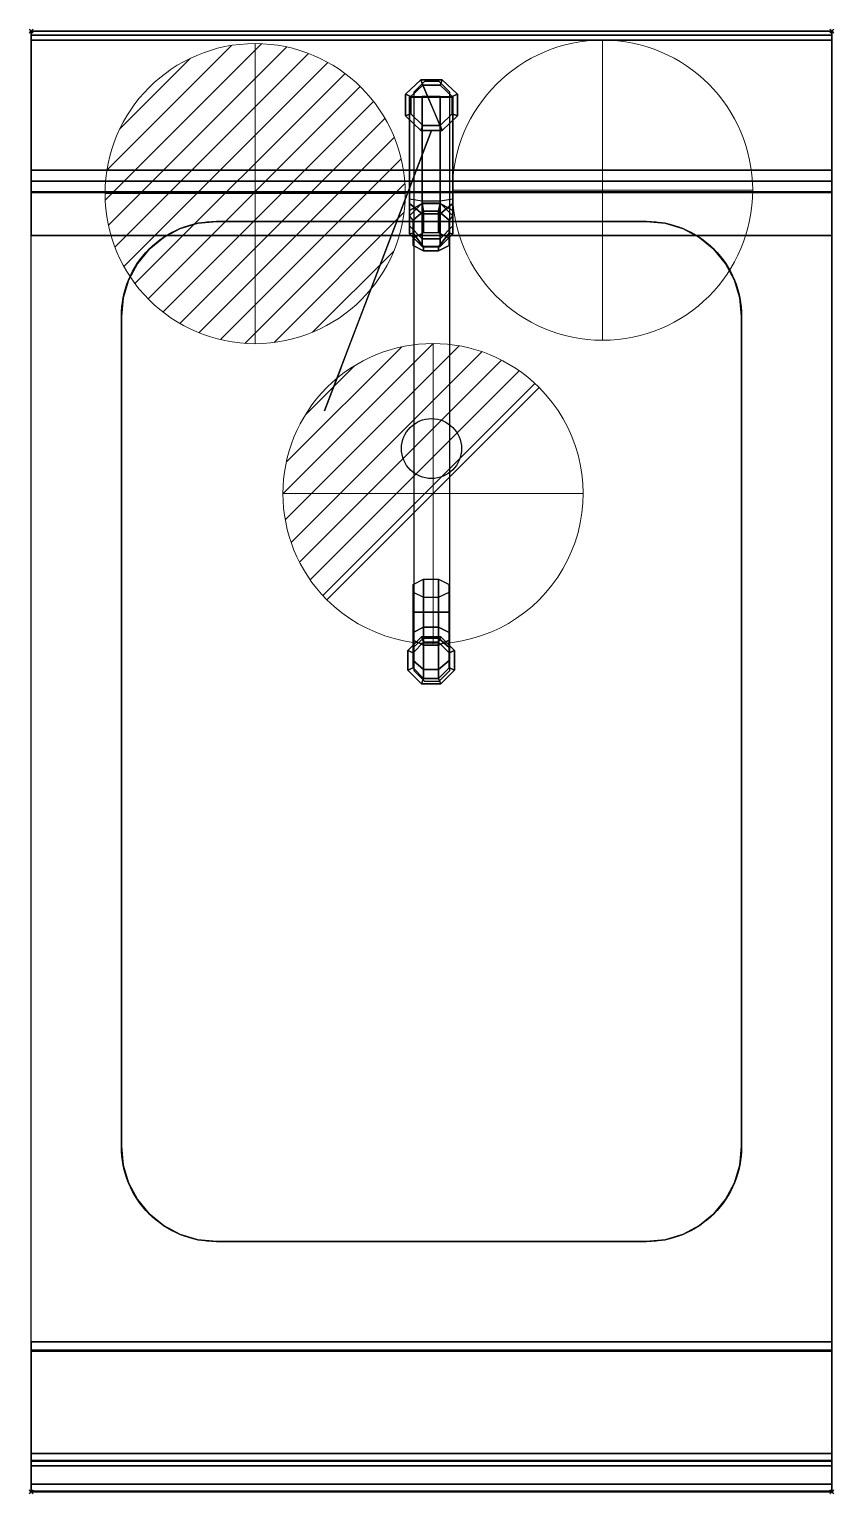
# Model space of a CAD drawing. Extents: x -1 to 401, y -731 to 1.
import ezdxf

# ---------------------------------------------------------------- set-up
doc = ezdxf.new("R2010")
doc.units = 0
doc.header["$PDMODE"] = 35
doc.layers.get('0').update_dxf_attribs({"lineweight": 13})
for name, color, linetype in [('IQ_200_2D', 1, 'Continuous'), ('IQ_200_3D', 1, 'Continuous'), ('IQ_204_2D', 7, 'Continuous'), ('IQ_204_3D', 7, 'Continuous'), ('IQ_INS_3D', 3, 'Continuous')]:
    doc.layers.add(name, color=color, linetype=linetype)
for name, color, linetype, lineweight in [('IQ_CON_COLDWATER_INT', 7, 'Continuous', 13), ('IQ_CON_DRAIN_INT', 7, 'Continuous', 13), ('IQ_CON_HOTWATER_INT', 7, 'Continuous', 13)]:
    doc.layers.add(name, color=color, linetype=linetype, lineweight=lineweight)

# ---------------------------------------------------------------- blocks, each defined once
blk = doc.blocks.new('ELECTROLUX-MC7-BODY400X250')
at = {"layer": 'IQ_200_2D'}
for p, q in [((0, 0), (400, 0)), ((0, -655), (0, 0)), ((400, 0), (400, -655))]:
    blk.add_line(p, q, dxfattribs=at)
at = {"layer": 'IQ_200_3D'}
for points, invisible_edges in [([(0, -0.34, 912.22), (0, 0, 910.5), (400, 0, 910.5), (400, -0.34, 912.22)], 8), ([(0, 0, 902.7), (0, -0.13, 901.81), (400, -0.13, 901.81), (400, 0, 902.7)], 2), ([(0, -0.13, 901.81), (0, -0.54, 901.01), (400, -0.54, 901.01), (400, -0.13, 901.81)], 10), ([(0, -1.32, 913.68), (0, -0.34, 912.22), (400, -0.34, 912.22), (400, -1.32, 913.68)], 10), ([(0, -0.54, 901.01), (0, -1.19, 900.39), (400, -1.19, 900.39), (400, -0.54, 901.01)], 10), ([(0, -1.19, 900.39), (0, -2, 900), (400, -2, 900), (400, -1.19, 900.39)], 8), ([(0, -2.78, 914.66), (0, -1.32, 913.68), (400, -1.32, 913.68), (400, -2.78, 914.66)], 10), ([(0, -655, 650), (0, -655, 900), (0, -2, 900), (0, -102, 724)], 12), ([(0, -2, 900), (0, -2, 724), (0, -102, 724)], 8), ([(0, -4.5, 915), (0, -2.78, 914.66), (400, -2.78, 914.66), (400, -4.5, 915)], 2), ([(400, -655, 650), (400, -102, 724), (400, -2, 900), (400, -655, 900)], 3), ([(400, -2, 900), (400, -2, 724), (400, -102, 724)], 8), ([(0, -71.6, 914.58), (0, -69.5, 915), (400, -69.5, 915), (400, -71.6, 914.58)], 8), ([(0, -73.39, 913.39), (0, -71.6, 914.58), (400, -71.6, 914.58), (400, -73.39, 913.39)], 10), ([(0, -74.58, 911.6), (0, -73.39, 913.39), (400, -73.39, 913.39), (400, -74.58, 911.6)], 10), ([(0, -75, 909.5), (0, -74.58, 911.6), (400, -74.58, 911.6), (400, -75, 909.5)], 2), ([(0, -75.45, 903.59), (0, -75, 905.7), (400, -75, 905.7), (400, -75.45, 903.59)], 8), ([(0, -76.64, 901.78), (0, -75.45, 903.59), (400, -75.45, 903.59), (400, -76.64, 901.78)], 10), ([(0, -78.4, 900.53), (0, -76.64, 901.78), (400, -76.64, 901.78), (400, -78.4, 900.53)], 10), ([(0, -80.5, 900), (0, -78.4, 900.53), (400, -78.4, 900.53), (400, -80.5, 900)], 2), ([(0, -102, 724), (0, -655, 650), (0, -102, 650)], 1), ([(400, -102, 724), (400, -655, 650), (400, -102, 650)], 1)]:
    blk.add_3dface(points, dxfattribs=dict(at, invisible_edges=invisible_edges))
for points in [[(0, 0, 910.5), (0, 0, 902.7), (400, 0, 902.7), (400, 0, 910.5)], [(0, -2, 724), (0, -2, 900), (400, -2, 900), (400, -2, 724)], [(0, -2, 724), (0, -102, 724), (400, -102, 724), (400, -2, 724)], [(0, -69.5, 915), (0, -4.5, 915), (400, -4.5, 915), (400, -69.5, 915)], [(0, -75, 905.7), (0, -75, 909.5), (400, -75, 909.5), (400, -75, 905.7)], [(0, -655, 650), (0, -102, 650), (400, -102, 650), (400, -655, 650)], [(0, -102, 650), (400, -102, 650), (400, -102, 724), (0, -102, 724)], [(0, -655, 650), (400, -655, 650), (400, -655, 900), (0, -655, 900)]]:
    blk.add_3dface(points, dxfattribs=at)
at = {"layer": 'IQ_204_2D'}
blk.add_line((0, -80), (400, -80), dxfattribs=at)
at = {"layer": 'IQ_INS_3D'}
for p in [(0, 0), (400, 0)]:
    blk.add_point(p, dxfattribs=at)
blk = doc.blocks.new('ELECTROLUX-MC-CRUSCOTTO400')
at = {"layer": 'IQ_200_2D'}
for p, q in [((0, 0), (0, -75)), ((400, 0), (400, -75)), ((0, -75), (400, -75))]:
    blk.add_line(p, q, dxfattribs=at)
at = {"layer": 'IQ_200_3D'}
for points in [[(0, -55.83, 654.41), (0, 0, 660.54), (400, 0, 660.54), (400, -55.83, 654.41)], [(0, 0, 660.54), (0, 0, 900), (400, 0, 900), (400, 0, 660.54)], [(0, 0, 900), (0, -62, 900), (400, -62, 900), (400, 0, 900)], [(0, -4.32, 810.26), (0, -59.37, 692.2), (400, -59.37, 692.2), (400, -4.32, 810.26)], [(0, -71.19, 877.81), (0, -4.82, 813.08), (400, -4.82, 813.08), (400, -71.19, 877.81)], [(0, -59.7, 690.72), (0, -59.7, 657.89), (400, -59.7, 657.89), (400, -59.7, 690.72)], [(0, -74.75, 884.46), (0, -71.19, 877.81), (400, -71.19, 877.81), (400, -74.75, 884.46)]]:
    blk.add_3dface(points, dxfattribs=at)
for points, invisible_edges in [([(0, -4.12, 811.75), (0, -4.1, 810.99), (400, -4.1, 810.99), (400, -4.12, 811.75)], 10), ([(0, -4.1, 810.99), (0, -4.32, 810.26), (400, -4.32, 810.26), (400, -4.1, 810.99)], 8), ([(0, -4.36, 812.47), (0, -4.12, 811.75), (400, -4.12, 811.75), (400, -4.36, 812.47)], 10), ([(0, -4.82, 813.08), (0, -4.36, 812.47), (400, -4.36, 812.47), (400, -4.82, 813.08)], 2), ([(0, -57.28, 654.56), (0, -55.83, 654.41), (400, -55.83, 654.41), (400, -57.28, 654.56)], 8), ([(0, -58.54, 655.29), (0, -57.28, 654.56), (400, -57.28, 654.56), (400, -58.54, 655.29)], 10), ([(0, -59.4, 656.46), (0, -58.54, 655.29), (400, -58.54, 655.29), (400, -59.4, 656.46)], 10), ([(0, -59.37, 692.2), (0, -59.51, 691.85), (400, -59.51, 691.85), (400, -59.37, 692.2)], 2), ([(0, -59.7, 657.89), (0, -59.4, 656.46), (400, -59.4, 656.46), (400, -59.7, 657.89)], 2), ([(0, -59.51, 691.85), (0, -59.62, 691.48), (400, -59.62, 691.48), (400, -59.51, 691.85)], 10), ([(0, -59.62, 691.48), (0, -59.68, 691.11), (400, -59.68, 691.11), (400, -59.62, 691.48)], 10), ([(0, -59.68, 691.11), (0, -59.7, 690.72), (400, -59.7, 690.72), (400, -59.68, 691.11)], 8), ([(0, -62, 900), (0, -69.22, 897.81), (400, -69.22, 897.81), (400, -62, 900)], 2), ([(0, -69.22, 897.81), (0, -74.01, 891.97), (400, -74.01, 891.97), (400, -69.22, 897.81)], 10), ([(0, -74.01, 891.97), (0, -74.75, 884.46), (400, -74.75, 884.46), (400, -74.01, 891.97)], 8)]:
    blk.add_3dface(points, dxfattribs=dict(at, invisible_edges=invisible_edges))
at = {"layer": 'IQ_INS_3D'}
for p in [(0, -75), (400, -75)]:
    blk.add_point(p, dxfattribs=at)
blk = doc.blocks.new('*X5')
at = {"color": 0}
for p, q in [((313.993, 2209.039), (321.505, 2216.552)), ((314.108, 2207.74), (322.804, 2216.436)), ((314.158, 2210.619), (319.926, 2216.386)), ((314.399, 2206.617), (323.928, 2216.145)), ((314.821, 2205.625), (324.919, 2215.723)), ((315.101, 2212.976), (317.568, 2215.443)), ((315.354, 2204.743), (325.801, 2215.191)), ((315.985, 2203.96), (326.584, 2214.559))]:
    blk.add_line(p, q, dxfattribs=at)
blk = doc.blocks.new('DRAIN')
blk.add_line((-2.121, -2.121), (2.121, 2.121))
at = {"extrusion": (-1, 0, 0)}
blk.add_line((0, 2.121, -2.121), (0, -2.121, 2.121), dxfattribs=at)
at = {"extrusion": (0, -1, 0)}
blk.add_line((-2.121, 0, -2.121), (2.121, 0, 2.121), dxfattribs=at)
for start, end in [(45, 225), (225, 45)]:
    blk.add_arc((0, 0), 3, start, end)
at = {"extrusion": (-1, 0, 0)}
for start, end in [(45, 225), (225, 45)]:
    blk.add_arc((0, 0), 3, start, end, dxfattribs=at)
at = {"extrusion": (0, -1, 0)}
for start, end in [(45, 225), (225, 45)]:
    blk.add_arc((0, 0), 3, start, end, dxfattribs=at)
at = {"xscale": 0.4000000000000909, "yscale": 0.4000000000000909, "zscale": 0.4000000000000909}
blk.add_blockref('*X5', (-128.597, -883.621), dxfattribs=at)
at = {"extrusion": (-1, 0, 0), "xscale": 0.3999999999999773, "yscale": 0.3999999999999773, "zscale": 0.3999999999999773}
blk.add_blockref('*X5', (-128.597, -883.621), dxfattribs=at)
at = {"extrusion": (0, -1, 0), "xscale": 0.4000000000000909, "yscale": 0.4000000000000909, "zscale": 0.4000000000000909}
blk.add_blockref('*X5', (-128.597, -883.621), dxfattribs=at)
blk = doc.blocks.new('COLDWATER')
blk.add_circle((0, 0), 3)
at = {"extrusion": (-1, 0, 0)}
blk.add_circle((0, 0), 3, dxfattribs=at)
at = {"extrusion": (0, -1, 0)}
blk.add_circle((0, 0), 3, dxfattribs=at)
blk = doc.blocks.new('*X8')
at = {"color": 0}
for p, q in [((134.076, 2208.727), (141.893, 2216.545)), ((134.162, 2210.227), (140.393, 2216.459)), ((134.237, 2207.474), (143.147, 2216.384)), ((134.56, 2206.383), (144.238, 2216.061)), ((134.798, 2212.278), (138.342, 2215.822)), ((135.008, 2205.417), (145.203, 2215.612)), ((135.564, 2204.558), (146.062, 2215.057)), ((136.217, 2203.797), (146.823, 2214.403)), ((136.965, 2203.131), (147.489, 2213.655)), ((137.81, 2202.562), (148.059, 2212.811)), ((138.76, 2202.097), (148.523, 2211.861)), ((139.832, 2201.755), (148.865, 2210.788)), ((141.06, 2201.569), (149.052, 2209.561)), ((142.517, 2201.612), (149.009, 2208.104)), ((144.444, 2202.124), (148.496, 2206.177))]:
    blk.add_line(p, q, dxfattribs=at)
blk = doc.blocks.new('HOTWATER')
for p, q in [((0, 0, -3), (0, 0, -3)), ((3, 0), (3, 0))]:
    blk.add_line(p, q)
blk.add_circle((0, 0), 3)
at = {"extrusion": (-1, 0, 0)}
blk.add_circle((0, 0), 3, dxfattribs=at)
at = {"extrusion": (0, -1, 0)}
blk.add_circle((0, 0), 3, dxfattribs=at)
at = {"xscale": 0.4000000000000909, "yscale": 0.4000000000000909, "zscale": 0.4000000000000909}
blk.add_blockref('*X8', (-56.628, -883.621), dxfattribs=at)
at = {"extrusion": (-1, 0, 0), "xscale": 0.3999999999999773, "yscale": 0.3999999999999773, "zscale": 0.3999999999999773}
blk.add_blockref('*X8', (-56.628, -883.621), dxfattribs=at)
at = {"extrusion": (0, -1, 0), "xscale": 0.4000000000000909, "yscale": 0.4000000000000909, "zscale": 0.4000000000000909}
blk.add_blockref('*X8', (-56.628, -883.621), dxfattribs=at)

msp = doc.modelspace()

# ---------------------------------------------------------------- linework, layer by layer
at = {"layer": 'IQ_200_3D', "extrusion": (-1, 0, 0)}
for p, q in [((205.37, -49.67, 966.63), (194.63, -24.33, 966.59)), ((205.37, -49.67, 971.52), (194.63, -24.33, 971.48)), ((204.29, -47.14, 969.21), (195.71, -26.86, 969.18))]:
    msp.add_line(p, q, dxfattribs=at)
at = {"layer": 'IQ_200_3D', "extrusion": (0, -0.866025, 0.5), "elevation": 586.36}
msp.add_lwpolyline([(190.81, 808.88), (190.81, 801.43), (196.08, 796.15), (203.53, 796.15), (208.81, 801.43), (208.81, 808.88), (203.53, 814.15), (196.08, 814.15)], close=True, dxfattribs=at)
at = {"layer": 'IQ_200_3D'}
for points in [[(194.63, -24.33, 966.59), (194.63, -24.33, 914.98), (187.04, -31.49, 914.97), (187.04, -31.49, 966.58)], [(194.63, -24.33, 966.59), (187.04, -31.49, 966.58), (189.63, -32.59, 969.17), (195.71, -26.86, 969.18)], [(194.63, -24.33, 971.48), (195.71, -26.86, 969.18), (189.63, -32.59, 969.17), (187.04, -31.49, 971.47)], [(194.63, -24.33, 971.48), (187.04, -31.49, 971.47), (187.04, -31.49, 983.42), (194.63, -24.33, 983.44)], [(205.37, -24.33, 966.59), (205.37, -24.33, 914.98), (194.63, -24.33, 914.98), (194.63, -24.33, 966.59)], [(205.37, -24.33, 966.59), (194.63, -24.33, 966.59), (195.71, -26.86, 969.18), (204.29, -26.86, 969.18)], [(204.29, -26.86, 969.18), (195.71, -26.86, 969.18), (194.63, -24.33, 971.48), (205.37, -24.33, 971.48)], [(205.37, -24.33, 971.48), (194.63, -24.33, 971.48), (194.63, -24.33, 983.44), (205.37, -24.33, 983.44)], [(212.96, -31.49, 966.58), (205.37, -24.33, 966.59), (204.29, -26.86, 969.18), (210.37, -32.59, 969.17)], [(210.37, -32.59, 969.17), (204.29, -26.86, 969.18), (205.37, -24.33, 971.48), (212.96, -31.49, 971.47)], [(212.96, -31.49, 966.58), (212.96, -31.49, 914.97), (205.37, -24.33, 914.98), (205.37, -24.33, 966.59)], [(205.37, -24.33, 971.48), (205.37, -24.33, 983.44), (212.96, -31.49, 983.42), (212.96, -31.49, 971.47)], [(187.04, -31.49, 966.58), (187.04, -31.49, 914.97), (187.04, -42.22, 914.97), (187.04, -42.22, 966.58)], [(187.04, -31.49, 966.58), (187.04, -42.22, 966.58), (189.63, -41.18, 969.17), (189.63, -32.59, 969.17)], [(189.63, -32.59, 969.17), (189.63, -41.18, 969.17), (187.04, -42.22, 971.47), (187.04, -31.49, 971.47)], [(187.04, -31.49, 983.42), (187.04, -31.49, 971.47), (187.04, -42.22, 971.47), (187.04, -42.22, 983.42)], [(189.01, -32.74, 953.42), (189.01, -83.67, 958.04), (195.33, -84.72, 963.51), (195.33, -32.64, 959.74)], [(189.01, -32.88, 944.47), (189.01, -86.04, 950.29), (189.01, -83.67, 958.04), (189.01, -32.74, 953.42)], [(195.33, -32.98, 938.14), (195.33, -91.31, 944.81), (189.01, -86.04, 950.29), (189.01, -32.88, 944.47)], [(195.33, -32.64, 959.74), (195.33, -84.72, 963.51), (204.28, -84.72, 963.51), (204.28, -32.64, 959.74)], [(195.33, -91.31, 944.81), (195.33, -32.98, 938.14), (204.28, -32.98, 938.14), (204.28, -91.31, 944.81)], [(210.61, -83.67, 958.04), (210.61, -32.74, 953.42), (204.28, -32.64, 959.74), (204.28, -84.72, 963.51)], [(204.28, -91.31, 944.81), (204.28, -32.98, 938.14), (210.61, -32.88, 944.47), (210.61, -86.04, 950.29)], [(212.96, -42.22, 966.58), (212.96, -31.49, 966.58), (210.37, -32.59, 969.17), (210.37, -41.18, 969.17)], [(210.37, -41.18, 969.17), (210.37, -32.59, 969.17), (212.96, -31.49, 971.47), (212.96, -42.22, 971.47)], [(210.61, -86.04, 950.29), (210.61, -32.88, 944.47), (210.61, -32.88, 953.42), (210.61, -83.67, 958.04)], [(212.96, -42.22, 966.58), (212.96, -42.22, 914.97), (212.96, -31.49, 914.97), (212.96, -31.49, 966.58)], [(212.96, -31.49, 971.47), (212.96, -31.49, 983.42), (212.96, -42.22, 983.42), (212.96, -42.22, 971.47)], [(187.04, -42.22, 966.58), (194.63, -49.67, 966.63), (195.71, -47.14, 969.21), (189.63, -41.18, 969.17)], [(187.04, -42.22, 971.47), (189.63, -41.18, 969.17), (195.71, -47.14, 969.21), (194.63, -49.67, 971.52)], [(187.04, -42.22, 966.58), (187.04, -42.22, 914.97), (194.63, -49.67, 915.02), (194.63, -49.67, 966.63)], [(187.04, -42.22, 971.47), (194.63, -49.67, 971.52), (194.63, -49.67, 983.47), (187.04, -42.22, 983.42)], [(204.29, -47.14, 969.21), (205.37, -49.67, 966.63), (212.96, -42.22, 966.58), (210.37, -41.18, 969.17)], [(205.37, -49.67, 971.52), (204.29, -47.14, 969.21), (210.37, -41.18, 969.17), (212.96, -42.22, 971.47)], [(205.37, -49.67, 966.63), (205.37, -49.67, 915.02), (212.96, -42.22, 914.97), (212.96, -42.22, 966.58)], [(205.37, -49.67, 983.47), (205.37, -49.67, 971.52), (212.96, -42.22, 971.47), (212.96, -42.22, 983.42)], [(195.71, -47.14, 969.21), (194.63, -49.67, 966.63), (205.37, -49.67, 966.63), (204.29, -47.14, 969.21)], [(195.71, -47.14, 969.21), (204.29, -47.14, 969.21), (205.37, -49.67, 971.52), (194.63, -49.67, 971.52)], [(194.63, -49.67, 966.63), (194.63, -49.67, 915.02), (205.37, -49.67, 915.02), (205.37, -49.67, 966.63)], [(194.63, -49.67, 971.52), (205.37, -49.67, 971.52), (205.37, -49.67, 983.47), (194.63, -49.67, 983.47)], [(195.33, -84.72, 963.51), (195.33, -86.12, 967.27), (189.01, -89.5, 964.11), (189.01, -83.67, 958.04)], [(189.01, -83.67, 958.04), (189.01, -89.5, 964.11), (189.01, -97.25, 959.64), (189.01, -86.04, 950.29)], [(189.01, -92.25, 972.96), (195.33, -85.93, 972.96), (196.08, -89.89, 986.31), (190.81, -94.46, 983.67)], [(195.33, -86.12, 967.27), (195.33, -85.93, 972.96), (189.01, -92.25, 972.96), (189.01, -89.5, 964.11)], [(189.01, -86.04, 950.29), (195.33, -91.31, 944.81), (195.33, -103.7, 956.47), (189.01, -97.25, 959.64)], [(204.28, -84.72, 963.51), (204.28, -86.12, 967.27), (195.33, -86.12, 967.27), (195.33, -84.72, 963.51)], [(195.33, -85.93, 972.96), (204.28, -85.93, 972.96), (203.53, -89.89, 986.31), (196.08, -89.89, 986.31)], [(204.28, -86.12, 967.27), (204.28, -85.93, 972.96), (195.33, -85.93, 972.96), (195.33, -86.12, 967.27)], [(204.28, -85.93, 972.96), (210.61, -92.25, 972.96), (208.81, -94.46, 983.67), (203.53, -89.89, 986.31)], [(204.28, -84.72, 963.51), (210.61, -83.67, 958.04), (210.61, -89.5, 964.11), (204.28, -86.12, 967.27)], [(204.28, -86.12, 967.27), (210.61, -89.5, 964.11), (210.61, -92.25, 972.96), (204.28, -85.93, 972.96)], [(204.28, -91.31, 944.81), (210.61, -86.04, 950.29), (210.61, -97.25, 959.64), (204.28, -103.7, 956.47)], [(210.61, -83.67, 958.04), (210.61, -86.04, 950.29), (210.61, -97.25, 959.64), (210.61, -89.5, 964.11)], [(92.5, -95, 750), (307.5, -95, 750), (307.5, -95, 900), (92.5, -95, 900)], [(189.01, -89.5, 964.11), (189.01, -92.25, 972.96), (189.01, -101.2, 972.96), (189.01, -97.25, 959.64)], [(189.01, -101.2, 972.96), (190.81, -100.92, 979.95), (190.81, -94.46, 983.67), (189.01, -92.25, 972.96)], [(190.81, -94.46, 983.67), (196.08, -89.89, 986.31), (196.08, -100.73, 998.26), (190.81, -103.36, 993.69)], [(190.81, -100.92, 979.95), (190.81, -107.09, 987.24), (190.81, -103.36, 993.69), (190.81, -94.46, 983.67)], [(195.33, -91.31, 944.81), (204.28, -91.31, 944.81), (204.28, -103.7, 956.47), (195.33, -103.7, 956.47)], [(196.08, -89.89, 986.31), (203.53, -89.89, 986.31), (203.53, -100.73, 998.26), (196.08, -100.73, 998.26)], [(203.53, -89.89, 986.31), (208.81, -94.46, 983.67), (208.81, -103.36, 993.69), (203.53, -100.73, 998.26)], [(210.61, -101.2, 972.96), (210.61, -92.25, 972.96), (208.81, -94.46, 983.67), (208.81, -100.92, 979.95)], [(208.81, -100.92, 979.95), (208.81, -94.46, 983.67), (208.81, -103.36, 993.69), (208.81, -107.09, 987.24)], [(210.61, -89.5, 964.11), (210.61, -97.25, 959.64), (210.61, -101.2, 972.96), (210.61, -92.25, 972.96)], [(189.01, -97.25, 959.64), (195.33, -103.7, 956.47), (195.33, -107.53, 972.96), (189.01, -101.2, 972.96)], [(195.33, -107.53, 972.96), (196.08, -107.73, 977.31), (190.81, -100.92, 979.95), (189.01, -101.2, 972.96)], [(196.08, -107.73, 977.31), (196.08, -109.73, 982.67), (190.81, -107.09, 987.24), (190.81, -100.92, 979.95)], [(203.53, -107.73, 977.31), (208.81, -100.92, 979.95), (208.81, -107.09, 987.24), (203.53, -109.73, 982.67)], [(204.28, -107.53, 972.96), (210.61, -101.2, 972.96), (208.81, -100.92, 979.95), (203.53, -107.73, 977.31)], [(204.28, -103.7, 956.47), (210.61, -97.25, 959.64), (210.61, -101.2, 972.96), (204.28, -107.53, 972.96)], [(195.33, -103.7, 956.47), (204.28, -103.7, 956.47), (204.28, -107.53, 972.96), (195.33, -107.53, 972.96)], [(204.28, -107.53, 972.96), (203.53, -107.73, 977.31), (196.08, -107.73, 977.31), (195.33, -107.53, 972.96)], [(203.53, -107.73, 977.31), (203.53, -109.73, 982.67), (196.08, -109.73, 982.67), (196.08, -107.73, 977.31)], [(45, -557.5, 750), (45, -142.5, 750), (45, -142.5, 900), (45, -557.5, 900)], [(355, -142.5, 750), (355, -557.5, 750), (355, -557.5, 900), (355, -142.5, 900)], [(196.08, -290.43, 1102.68), (190.81, -290.43, 1097.41), (190.81, -276.57, 1093.69), (196.08, -273.93, 1098.26)], [(190.81, -290.43, 1089.95), (190.81, -290.43, 1097.41), (190.81, -276.57, 1093.69), (190.81, -280.3, 1087.24)], [(203.53, -290.43, 1102.68), (196.08, -290.43, 1102.68), (196.08, -273.93, 1098.26), (203.53, -273.93, 1098.26)], [(208.81, -290.43, 1097.41), (203.53, -290.43, 1102.68), (203.53, -273.93, 1098.26), (208.81, -276.57, 1093.69)], [(208.81, -290.43, 1089.95), (208.81, -280.3, 1087.24), (208.81, -276.57, 1093.69), (208.81, -290.43, 1097.41)], [(196.08, -290.43, 1084.68), (190.81, -290.43, 1089.95), (190.81, -280.3, 1087.24), (196.08, -282.93, 1082.67)], [(196.08, -290.43, 1084.68), (196.08, -282.93, 1082.67), (203.53, -282.93, 1082.67), (203.53, -290.43, 1084.68)], [(203.53, -290.43, 1084.68), (203.53, -282.93, 1082.67), (208.81, -280.3, 1087.24), (208.81, -290.43, 1089.95)], [(190.81, -300.57, 1087.24), (190.81, -304.3, 1093.69), (190.81, -290.43, 1097.41), (190.81, -290.43, 1089.95)], [(196.08, -306.93, 1098.26), (190.81, -304.3, 1093.69), (190.81, -290.43, 1097.41), (196.08, -290.43, 1102.68)], [(196.08, -297.93, 1082.67), (190.81, -300.57, 1087.24), (190.81, -290.43, 1089.95), (196.08, -290.43, 1084.68)], [(203.53, -306.93, 1098.26), (196.08, -306.93, 1098.26), (196.08, -290.43, 1102.68), (203.53, -290.43, 1102.68)], [(196.08, -297.93, 1082.67), (196.08, -290.43, 1084.68), (203.53, -290.43, 1084.68), (203.53, -297.93, 1082.67)], [(208.81, -304.3, 1093.69), (203.53, -306.93, 1098.26), (203.53, -290.43, 1102.68), (208.81, -290.43, 1097.41)], [(203.53, -297.93, 1082.67), (203.53, -290.43, 1084.68), (208.81, -290.43, 1089.95), (208.81, -300.57, 1087.24)], [(208.81, -300.57, 1087.24), (208.81, -290.43, 1089.95), (208.81, -290.43, 1097.41), (208.81, -304.3, 1093.69)], [(196.08, -303.42, 1077.18), (190.81, -307.99, 1079.82), (190.81, -300.57, 1087.24), (196.08, -297.93, 1082.67)], [(196.08, -303.42, 1077.18), (196.08, -297.93, 1082.67), (203.53, -297.93, 1082.67), (203.53, -303.42, 1077.18)], [(203.53, -303.42, 1077.18), (203.53, -297.93, 1082.67), (208.81, -300.57, 1087.24), (208.81, -307.99, 1079.82)], [(194.96, -302.73, 1013.41), (188.11, -309.59, 1013.41), (188.11, -309.59, 1024.84), (194.96, -302.73, 1024.84)], [(196.08, -305.43, 1030.49), (194.96, -302.73, 1024.84), (188.11, -309.59, 1024.84), (190.81, -310.7, 1030.49)], [(194.96, -302.73, 1013.41), (196.08, -305.43, 1008.99), (190.81, -310.7, 1008.99), (188.11, -309.59, 1013.41)], [(190.81, -307.99, 1079.82), (190.81, -314.45, 1083.54), (190.81, -304.3, 1093.69), (190.81, -300.57, 1087.24)], [(196.08, -305.43, 1069.68), (190.81, -310.7, 1069.68), (190.81, -307.99, 1079.82), (196.08, -303.42, 1077.18)], [(196.08, -319.01, 1086.18), (190.81, -314.45, 1083.54), (190.81, -304.3, 1093.69), (196.08, -306.93, 1098.26)], [(196.08, -305.43, 1030.49), (190.81, -310.7, 1030.49), (190.81, -310.7, 1069.68), (196.08, -305.43, 1069.68)], [(204.65, -302.73, 1013.41), (194.96, -302.73, 1013.41), (194.96, -302.73, 1024.84), (204.65, -302.73, 1024.84)], [(203.53, -305.43, 1030.49), (204.65, -302.73, 1024.84), (194.96, -302.73, 1024.84), (196.08, -305.43, 1030.49)], [(204.65, -302.73, 1013.41), (203.53, -305.43, 1008.99), (196.08, -305.43, 1008.99), (194.96, -302.73, 1013.41)], [(196.08, -305.43, 1069.68), (196.08, -303.42, 1077.18), (203.53, -303.42, 1077.18), (203.53, -305.43, 1069.68)], [(203.53, -305.43, 1030.49), (196.08, -305.43, 1030.49), (196.08, -305.43, 1069.68), (203.53, -305.43, 1069.68)], [(203.53, -319.01, 1086.18), (196.08, -319.01, 1086.18), (196.08, -306.93, 1098.26), (203.53, -306.93, 1098.26)], [(208.81, -310.7, 1030.49), (211.51, -309.59, 1024.84), (204.65, -302.73, 1024.84), (203.53, -305.43, 1030.49)], [(211.51, -309.59, 1013.41), (208.81, -310.7, 1008.99), (203.53, -305.43, 1008.99), (204.65, -302.73, 1013.41)], [(203.53, -305.43, 1069.68), (203.53, -303.42, 1077.18), (208.81, -307.99, 1079.82), (208.81, -310.7, 1069.68)], [(208.81, -314.45, 1083.54), (203.53, -319.01, 1086.18), (203.53, -306.93, 1098.26), (208.81, -304.3, 1093.69)], [(208.81, -310.7, 1030.49), (203.53, -305.43, 1030.49), (203.53, -305.43, 1069.68), (208.81, -310.7, 1069.68)], [(211.51, -309.59, 1013.41), (204.65, -302.73, 1013.41), (204.65, -302.73, 1024.84), (211.51, -309.59, 1024.84)], [(208.81, -307.99, 1079.82), (208.81, -300.57, 1087.24), (208.81, -304.3, 1093.69), (208.81, -314.45, 1083.54)], [(188.11, -309.59, 1013.41), (188.11, -319.28, 1013.41), (188.11, -319.28, 1024.84), (188.11, -309.59, 1024.84)], [(190.81, -310.7, 1030.49), (188.11, -309.59, 1024.84), (188.11, -319.28, 1024.84), (190.81, -318.16, 1030.49)], [(188.11, -309.59, 1013.41), (190.81, -310.7, 1008.99), (190.81, -318.16, 1008.99), (188.11, -319.28, 1013.41)], [(190.81, -310.7, 1069.68), (190.81, -318.16, 1069.68), (190.81, -314.45, 1083.54), (190.81, -307.99, 1079.82)], [(190.81, -310.7, 1030.49), (190.81, -318.16, 1030.49), (190.81, -318.16, 1069.68), (190.81, -310.7, 1069.68)], [(196.08, -323.43, 1069.68), (190.81, -318.16, 1069.68), (190.81, -314.45, 1083.54), (196.08, -319.01, 1086.18)], [(208.81, -318.16, 1069.68), (203.53, -323.43, 1069.68), (203.53, -319.01, 1086.18), (208.81, -314.45, 1083.54)], [(208.81, -310.7, 1069.68), (208.81, -307.99, 1079.82), (208.81, -314.45, 1083.54), (208.81, -318.16, 1069.68)], [(208.81, -318.16, 1030.49), (211.51, -319.28, 1024.84), (211.51, -309.59, 1024.84), (208.81, -310.7, 1030.49)], [(211.51, -319.28, 1013.41), (208.81, -318.16, 1008.99), (208.81, -310.7, 1008.99), (211.51, -309.59, 1013.41)], [(208.81, -318.16, 1030.49), (208.81, -310.7, 1030.49), (208.81, -310.7, 1069.68), (208.81, -318.16, 1069.68)], [(211.51, -319.28, 1013.41), (211.51, -309.59, 1013.41), (211.51, -309.59, 1024.84), (211.51, -319.28, 1024.84)], [(190.81, -318.16, 1030.49), (188.11, -319.28, 1024.84), (194.96, -326.13, 1024.84), (196.08, -323.43, 1030.49)], [(188.11, -319.28, 1013.41), (190.81, -318.16, 1008.99), (196.08, -323.43, 1008.99), (194.96, -326.13, 1013.41)], [(188.11, -319.28, 1013.41), (194.96, -326.13, 1013.41), (194.96, -326.13, 1024.84), (188.11, -319.28, 1024.84)], [(190.81, -318.16, 1030.49), (196.08, -323.43, 1030.49), (196.08, -323.43, 1069.68), (190.81, -318.16, 1069.68)], [(203.53, -323.43, 1069.68), (196.08, -323.43, 1069.68), (196.08, -319.01, 1086.18), (203.53, -319.01, 1086.18)], [(203.53, -323.43, 1030.49), (208.81, -318.16, 1030.49), (208.81, -318.16, 1069.68), (203.53, -323.43, 1069.68)], [(203.53, -323.43, 1030.49), (204.65, -326.13, 1024.84), (211.51, -319.28, 1024.84), (208.81, -318.16, 1030.49)], [(204.65, -326.13, 1013.41), (203.53, -323.43, 1008.99), (208.81, -318.16, 1008.99), (211.51, -319.28, 1013.41)], [(204.65, -326.13, 1013.41), (211.51, -319.28, 1013.41), (211.51, -319.28, 1024.84), (204.65, -326.13, 1024.84)], [(196.08, -323.43, 1030.49), (194.96, -326.13, 1024.84), (204.65, -326.13, 1024.84), (203.53, -323.43, 1030.49)], [(194.96, -326.13, 1013.41), (196.08, -323.43, 1008.99), (203.53, -323.43, 1008.99), (204.65, -326.13, 1013.41)], [(194.96, -326.13, 1013.41), (204.65, -326.13, 1013.41), (204.65, -326.13, 1024.84), (194.96, -326.13, 1024.84)], [(196.08, -323.43, 1030.49), (203.53, -323.43, 1030.49), (203.53, -323.43, 1069.68), (196.08, -323.43, 1069.68)], [(307.5, -605, 750), (92.5, -605, 750), (92.5, -605, 900), (307.5, -605, 900)]]:
    msp.add_3dface(points, dxfattribs=at)
for points, invisible_edges in [([(92.5, -95, 900), (83.23, -95.91, 900), (0, -80.5, 900)], 10), ([(83.23, -95.91, 900), (74.32, -98.62, 900), (0, -80.5, 900)], 10), ([(74.32, -98.62, 900), (66.11, -103.01, 900), (0, -80.5, 900)], 10), ([(66.11, -103.01, 900), (58.91, -108.91, 900), (0, -80.5, 900)], 10), ([(58.91, -108.91, 900), (53.01, -116.11, 900), (0, -80.5, 900)], 10), ([(53.01, -116.11, 900), (48.62, -124.32, 900), (0, -80.5, 900)], 10), ([(48.62, -124.32, 900), (45.91, -133.23, 900), (0, -80.5, 900)], 10), ([(45.91, -133.23, 900), (45, -142.5, 900), (0, -80.5, 900)], 10), ([(400, -80.5, 900), (307.5, -95, 900), (92.5, -95, 900), (0, -80.5, 900)], 5), ([(0, -80.5, 900), (45, -142.5, 900), (45, -557.5, 900), (0, -655, 900)], 5), ([(307.5, -95, 900), (316.77, -95.91, 900), (400, -80.5, 900)], 10), ([(316.77, -95.91, 900), (325.68, -98.62, 900), (400, -80.5, 900)], 10), ([(325.68, -98.62, 900), (333.89, -103.01, 900), (400, -80.5, 900)], 10), ([(333.89, -103.01, 900), (341.09, -108.91, 900), (400, -80.5, 900)], 10), ([(341.09, -108.91, 900), (346.99, -116.11, 900), (400, -80.5, 900)], 10), ([(346.99, -116.11, 900), (351.38, -124.32, 900), (400, -80.5, 900)], 10), ([(351.38, -124.32, 900), (354.09, -133.23, 900), (400, -80.5, 900)], 10), ([(354.09, -133.23, 900), (355, -142.5, 900), (400, -80.5, 900)], 10), ([(400, -80.5, 900), (355, -142.5, 900), (355, -557.5, 900), (400, -655, 900)], 5), ([(83.23, -95.91, 750), (92.5, -95, 750), (92.5, -95, 900), (83.23, -95.91, 900)], 8), ([(92.5, -95, 750), (83.23, -95.91, 750), (83.23, -604.09, 750), (92.5, -605, 750)], 10), ([(307.5, -95, 750), (307.5, -605, 750), (92.5, -605, 750), (92.5, -95, 750)], 5), ([(307.5, -95, 750), (316.77, -95.91, 750), (316.77, -95.91, 900), (307.5, -95, 900)], 2), ([(307.5, -95, 750), (316.77, -95.91, 750), (316.77, -604.09, 750), (307.5, -605, 750)], 10), ([(66.11, -103.01, 750), (74.32, -98.62, 750), (74.32, -98.62, 900), (66.11, -103.01, 900)], 10), ([(74.32, -98.62, 750), (66.11, -103.01, 750), (66.11, -596.99, 750), (74.32, -601.38, 750)], 10), ([(74.32, -98.62, 750), (83.23, -95.91, 750), (83.23, -95.91, 900), (74.32, -98.62, 900)], 10), ([(83.23, -95.91, 750), (74.32, -98.62, 750), (74.32, -601.38, 750), (83.23, -604.09, 750)], 10), ([(316.77, -95.91, 750), (325.68, -98.62, 750), (325.68, -98.62, 900), (316.77, -95.91, 900)], 10), ([(316.77, -95.91, 750), (325.68, -98.62, 750), (325.68, -601.38, 750), (316.77, -604.09, 750)], 10), ([(325.68, -98.62, 750), (333.89, -103.01, 750), (333.89, -103.01, 900), (325.68, -98.62, 900)], 10), ([(325.68, -98.62, 750), (333.89, -103.01, 750), (333.89, -596.99, 750), (325.68, -601.38, 750)], 10), ([(53.01, -116.11, 750), (58.91, -108.91, 750), (58.91, -108.91, 900), (53.01, -116.11, 900)], 10), ([(58.91, -108.91, 750), (53.01, -116.11, 750), (53.01, -583.89, 750), (58.91, -591.09, 750)], 10), ([(58.91, -108.91, 750), (66.11, -103.01, 750), (66.11, -103.01, 900), (58.91, -108.91, 900)], 10), ([(66.11, -103.01, 750), (58.91, -108.91, 750), (58.91, -591.09, 750), (66.11, -596.99, 750)], 10), ([(333.89, -103.01, 750), (341.09, -108.91, 750), (341.09, -108.91, 900), (333.89, -103.01, 900)], 10), ([(333.89, -103.01, 750), (341.09, -108.91, 750), (341.09, -591.09, 750), (333.89, -596.99, 750)], 10), ([(341.09, -108.91, 750), (346.99, -116.11, 750), (346.99, -116.11, 900), (341.09, -108.91, 900)], 10), ([(341.09, -108.91, 750), (346.99, -116.11, 750), (346.99, -583.89, 750), (341.09, -591.09, 750)], 10), ([(48.62, -124.32, 750), (53.01, -116.11, 750), (53.01, -116.11, 900), (48.62, -124.32, 900)], 10), ([(53.01, -116.11, 750), (48.62, -124.32, 750), (48.62, -575.68, 750), (53.01, -583.89, 750)], 10), ([(346.99, -116.11, 750), (351.38, -124.32, 750), (351.38, -124.32, 900), (346.99, -116.11, 900)], 10), ([(346.99, -116.11, 750), (351.38, -124.32, 750), (351.38, -575.68, 750), (346.99, -583.89, 750)], 10), ([(45.91, -133.23, 750), (48.62, -124.32, 750), (48.62, -124.32, 900), (45.91, -133.23, 900)], 10), ([(48.62, -124.32, 750), (45.91, -133.23, 750), (45.91, -566.77, 750), (48.62, -575.68, 750)], 10), ([(351.38, -124.32, 750), (354.09, -133.23, 750), (354.09, -133.23, 900), (351.38, -124.32, 900)], 10), ([(351.38, -124.32, 750), (354.09, -133.23, 750), (354.09, -566.77, 750), (351.38, -575.68, 750)], 10), ([(45, -142.5, 750), (45.91, -133.23, 750), (45.91, -133.23, 900), (45, -142.5, 900)], 2), ([(45.91, -133.23, 750), (45, -142.5, 750), (45, -557.5, 750), (45.91, -566.77, 750)], 8), ([(354.09, -133.23, 750), (355, -142.5, 750), (355, -142.5, 900), (354.09, -133.23, 900)], 8), ([(354.09, -133.23, 750), (355, -142.5, 750), (355, -557.5, 750), (354.09, -566.77, 750)], 8), ([(45.91, -566.77, 900), (45, -557.5, 900), (0, -655, 900)], 10), ([(45.91, -566.77, 750), (45, -557.5, 750), (45, -557.5, 900), (45.91, -566.77, 900)], 8), ([(355, -557.5, 750), (354.09, -566.77, 750), (354.09, -566.77, 900), (355, -557.5, 900)], 2), ([(354.09, -566.77, 900), (355, -557.5, 900), (400, -655, 900)], 10), ([(48.62, -575.68, 900), (45.91, -566.77, 900), (0, -655, 900)], 10), ([(48.62, -575.68, 750), (45.91, -566.77, 750), (45.91, -566.77, 900), (48.62, -575.68, 900)], 10), ([(354.09, -566.77, 750), (351.38, -575.68, 750), (351.38, -575.68, 900), (354.09, -566.77, 900)], 10), ([(351.38, -575.68, 900), (354.09, -566.77, 900), (400, -655, 900)], 10), ([(53.01, -583.89, 900), (48.62, -575.68, 900), (0, -655, 900)], 10), ([(53.01, -583.89, 750), (48.62, -575.68, 750), (48.62, -575.68, 900), (53.01, -583.89, 900)], 10), ([(351.38, -575.68, 750), (346.99, -583.89, 750), (346.99, -583.89, 900), (351.38, -575.68, 900)], 10), ([(346.99, -583.89, 900), (351.38, -575.68, 900), (400, -655, 900)], 10), ([(58.91, -591.09, 900), (53.01, -583.89, 900), (0, -655, 900)], 10), ([(58.91, -591.09, 750), (53.01, -583.89, 750), (53.01, -583.89, 900), (58.91, -591.09, 900)], 10), ([(346.99, -583.89, 750), (341.09, -591.09, 750), (341.09, -591.09, 900), (346.99, -583.89, 900)], 10), ([(341.09, -591.09, 900), (346.99, -583.89, 900), (400, -655, 900)], 10), ([(66.11, -596.99, 900), (58.91, -591.09, 900), (0, -655, 900)], 10), ([(66.11, -596.99, 750), (58.91, -591.09, 750), (58.91, -591.09, 900), (66.11, -596.99, 900)], 10), ([(341.09, -591.09, 750), (333.89, -596.99, 750), (333.89, -596.99, 900), (341.09, -591.09, 900)], 10), ([(333.89, -596.99, 900), (341.09, -591.09, 900), (400, -655, 900)], 10), ([(74.32, -601.38, 900), (66.11, -596.99, 900), (0, -655, 900)], 10), ([(74.32, -601.38, 750), (66.11, -596.99, 750), (66.11, -596.99, 900), (74.32, -601.38, 900)], 10), ([(333.89, -596.99, 750), (325.68, -601.38, 750), (325.68, -601.38, 900), (333.89, -596.99, 900)], 10), ([(325.68, -601.38, 900), (333.89, -596.99, 900), (400, -655, 900)], 10), ([(83.23, -604.09, 900), (74.32, -601.38, 900), (0, -655, 900)], 10), ([(92.5, -605, 900), (83.23, -604.09, 900), (0, -655, 900)], 10), ([(400, -655, 900), (307.5, -605, 900), (92.5, -605, 900), (0, -655, 900)], 5), ([(83.23, -604.09, 750), (74.32, -601.38, 750), (74.32, -601.38, 900), (83.23, -604.09, 900)], 10), ([(92.5, -605, 750), (83.23, -604.09, 750), (83.23, -604.09, 900), (92.5, -605, 900)], 2), ([(316.77, -604.09, 750), (307.5, -605, 750), (307.5, -605, 900), (316.77, -604.09, 900)], 8), ([(307.5, -605, 900), (316.77, -604.09, 900), (400, -655, 900)], 10), ([(325.68, -601.38, 750), (316.77, -604.09, 750), (316.77, -604.09, 900), (325.68, -601.38, 900)], 10), ([(316.77, -604.09, 900), (325.68, -601.38, 900), (400, -655, 900)], 10)]:
    msp.add_3dface(points, dxfattribs=dict(at, invisible_edges=invisible_edges))
at = {"layer": 'IQ_204_2D'}
msp.add_lwpolyline([(209.16, -30.45), (203.89, -25.17), (196.43, -25.17), (191.16, -30.45), (191.16, -319.53), (196.43, -324.8), (203.89, -324.8), (209.16, -319.53)], close=True, dxfattribs=at)
msp.add_lwpolyline([(307.5, -605), (92.5, -605, -0.414214), (45, -557.5), (45, -142.5, -0.414214), (92.5, -95), (307.5, -95, -0.414214), (355, -142.5), (355, -557.5, -0.414214)], format="xyb", close=True, dxfattribs=at)
msp.add_circle((200, -208.59), 15, dxfattribs=at)
at = {"layer": 'IQ_204_3D'}
for points, invisible_edges in [([(187.04, -31.49, 983.42), (200, -37, 983.46), (194.63, -24.33, 983.44), (187.04, -31.49, 983.42)], 3), ([(205.37, -24.33, 983.44), (194.63, -24.33, 983.44), (200, -37, 983.46), (205.37, -24.33, 983.44)], 6), ([(212.96, -31.49, 983.42), (205.37, -24.33, 983.44), (200, -37, 983.46), (212.96, -31.49, 983.42)], 6), ([(187.04, -31.49, 983.42), (187.04, -42.22, 983.42), (200, -37, 983.46), (187.04, -31.49, 983.42)], 6), ([(212.96, -42.22, 983.42), (212.96, -31.49, 983.42), (200, -37, 983.46), (212.96, -42.22, 983.42)], 6), ([(187.04, -42.22, 983.42), (194.63, -49.67, 983.47), (200, -37, 983.46), (187.04, -42.22, 983.42)], 6), ([(194.63, -49.67, 983.47), (205.37, -49.67, 983.47), (200, -37, 983.46), (194.63, -49.67, 983.47)], 6), ([(205.37, -49.67, 983.47), (212.96, -42.22, 983.42), (200, -37, 983.46), (205.37, -49.67, 983.47)], 6), ([(200, -49.67, 971.52), (200, -49.67, 983.47), (158.41, -158.59, 1077.71), (146.6, -189.69, 1096.17)], 4), ([(158.41, -158.59, 1077.71), (155.86, -165.3, 1085.28), (146.6, -189.69, 1096.17)], 10), ([(155.86, -165.3, 1085.28), (155.26, -166.88, 1093.3), (146.6, -189.69, 1108.79), (146.6, -189.69, 1096.17)], 10), ([(155.26, -166.88, 1093.3), (154.66, -168.46, 1101.31), (147.91, -186.23, 1115.53), (146.6, -189.69, 1108.79)], 10), ([(154.66, -168.46, 1101.31), (154.66, -168.46, 1109.23), (150.55, -179.3, 1118.56), (147.91, -186.23, 1115.53)], 10), ([(150.55, -179.3, 1118.56), (154.66, -168.46, 1109.23), (153, -172.84, 1115.53), (150.55, -179.3, 1118.56)], 1)]:
    msp.add_3dface(points, dxfattribs=dict(at, invisible_edges=invisible_edges))

# ---------------------------------------------------------------- block references
for name, p in [('ELECTROLUX-MC7-BODY400X250', (0, 0)), ('ELECTROLUX-MC-CRUSCOTTO400', (0, -655))]:
    msp.add_blockref(name, p)
at = {"layer": 'IQ_CON_COLDWATER_INT', "xscale": 25, "yscale": 25, "zscale": 25}
msp.add_blockref('COLDWATER', (285.51, -79.46), dxfattribs=at)
at = {"layer": 'IQ_CON_DRAIN_INT', "xscale": 25, "yscale": 25, "zscale": 25}
msp.add_blockref('DRAIN', (200.77, -231.1), dxfattribs=at)
at = {"layer": 'IQ_CON_HOTWATER_INT', "xscale": 25, "yscale": 25, "zscale": 25}
msp.add_blockref('HOTWATER', (111.86, -81.15), dxfattribs=at)

doc.saveas('drawing.dxf')
